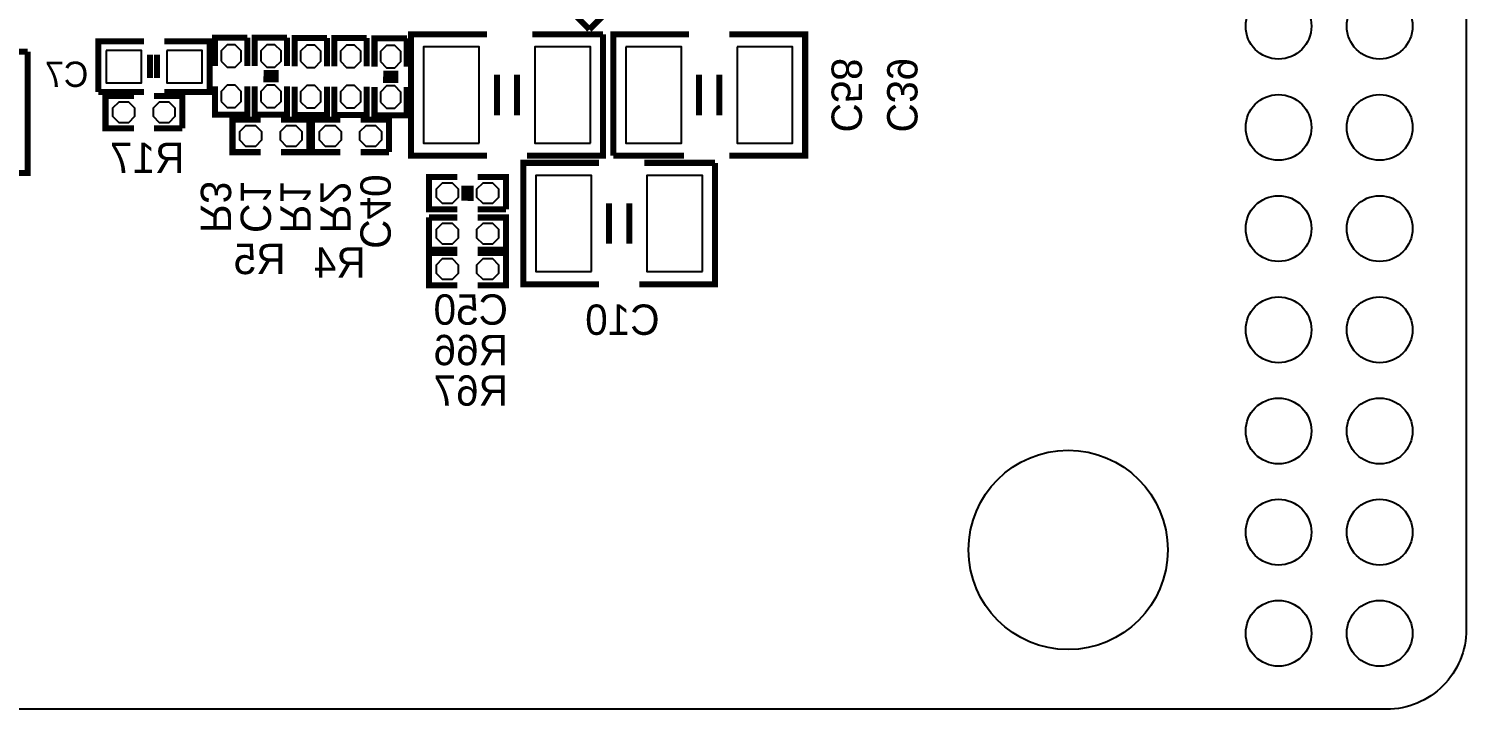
# Model space of a CAD drawing. Extents: x -57 to 527, y -107 to 303.
# Drawn here: x 38.89 to 75, y 0 to 17.08 of the extents above; entities that cross this region are included whole.
import ezdxf

# ---------------------------------------------------------------- set-up
doc = ezdxf.new("R2010")
doc.units = 0
doc.header["$MEASUREMENT"] = 0
for name, color, linetype in [('BOARD_GEOMETRY_OUTLINE', 3, 'CONTINUOUS'), ('PACKAGE_GEOMETRY_SILKSCREEN_B', 4, 'CONTINUOUS'), ('PIN_B', 5, 'CONTINUOUS'), ('REF_DES_SILKSCREEN_B', 6, 'CONTINUOUS')]:
    doc.layers.add(name, color=color, linetype=linetype)

msp = doc.modelspace()

# ---------------------------------------------------------------- linework, layer by layer
at = {"layer": 'BOARD_GEOMETRY_OUTLINE'}
msp.add_lwpolyline([(1.999996, 0, -0.414214), (0, 1.999996), (0, 77.999844, -0.414214), (1.999996, 79.99984), (72.999854, 79.99984, -0.414214), (74.99985, 77.999844), (74.99985, 1.999996, -0.414214), (72.999854, 0)], format="xyb", close=True, dxfattribs=at)
at = {"layer": 'PACKAGE_GEOMETRY_SILKSCREEN_B'}
for points in [[(53.044852, 18.141696, 0.1524, 0.1524, 0), (53.547772, 17.638776, 0.1524, 0.1524, 0), (52.973224, 17.064228, 0.1524, 0.1524, 0)], [(52.973224, 17.064228, 0.1524, 0.1524, 0), (52.470304, 17.567148, 0.1524, 0.1524, 0)], [(50.398172, 16.9418, 0.1524, 0.1524, 0), (48.493172, 16.9418, 0.1524, 0.1524, 0), (48.493172, 13.8938, 0.1524, 0.1524, 0), (50.398172, 13.8938, 0.1524, 0.1524, 0)], [(51.408076, 13.8938, 0.1524, 0.1524, 0), (53.313076, 13.8938, 0.1524, 0.1524, 0), (53.313076, 16.9418, 0.1524, 0.1524, 0)], [(53.313076, 16.9418, 0.1524, 0.1524, 0), (51.538124, 16.9418, 0.1524, 0.1524, 0)], [(55.478172, 16.9418, 0.1524, 0.1524, 0), (53.573172, 16.9418, 0.1524, 0.1524, 0), (53.573172, 13.8938, 0.1524, 0.1524, 0)], [(56.488076, 13.8938, 0.1524, 0.1524, 0), (58.393076, 13.8938, 0.1524, 0.1524, 0), (58.393076, 16.9418, 0.1524, 0.1524, 0), (56.488076, 16.9418, 0.1524, 0.1524, 0)], [(41.783, 16.764, 0.1524, 0.1524, 0), (40.64, 16.764, 0.1524, 0.1524, 0), (40.64, 15.494, 0.1524, 0.1524, 0)], [(42.291, 15.494, 0.1524, 0.1524, 0), (43.434, 15.494, 0.1524, 0.1524, 0), (43.434, 16.764, 0.1524, 0.1524, 0), (42.291, 16.764, 0.1524, 0.1524, 0)], [(43.566588, 16.145256, 0.1524, 0.1524, 0), (43.566588, 16.856456, 0.1524, 0.1524, 0), (44.379388, 16.856456, 0.1524, 0.1524, 0)], [(44.379388, 16.856456, 0.1524, 0.1524, 0), (44.379388, 16.145256, 0.1524, 0.1524, 0)], [(44.566586, 16.145256, 0.1524, 0.1524, 0), (44.566586, 16.856456, 0.1524, 0.1524, 0), (45.379386, 16.856456, 0.1524, 0.1524, 0)], [(45.379386, 16.856456, 0.1524, 0.1524, 0), (45.379386, 16.145256, 0.1524, 0.1524, 0)], [(45.566584, 16.137128, 0.1524, 0.1524, 0), (45.566584, 16.848328, 0.1524, 0.1524, 0), (46.379384, 16.848328, 0.1524, 0.1524, 0)], [(46.379384, 16.848328, 0.1524, 0.1524, 0), (46.379384, 16.137128, 0.1524, 0.1524, 0)], [(46.566582, 16.137128, 0.1524, 0.1524, 0), (46.566582, 16.848328, 0.1524, 0.1524, 0), (47.379382, 16.848328, 0.1524, 0.1524, 0)], [(47.379382, 16.848328, 0.1524, 0.1524, 0), (47.379382, 16.137128, 0.1524, 0.1524, 0)], [(47.5742, 16.129, 0.1524, 0.1524, 0), (47.5742, 16.8402, 0.1524, 0.1524, 0), (48.387, 16.8402, 0.1524, 0.1524, 0)], [(48.387, 16.8402, 0.1524, 0.1524, 0), (48.387, 16.129, 0.1524, 0.1524, 0)], [(36.953952, 13.462, 0.1524, 0.1524, 0), (38.858952, 13.462, 0.1524, 0.1524, 0), (38.858952, 16.51, 0.1524, 0.1524, 0)], [(38.858952, 16.51, 0.1524, 0.1524, 0), (37.084, 16.51, 0.1524, 0.1524, 0)], [(41.9354, 15.8496, 0.1524, 0.1524, 0), (41.9354, 16.4338, 0.1524, 0.1524, 0)], [(42.1132, 15.8496, 0.1524, 0.1524, 0), (42.1132, 16.4338, 0.1524, 0.1524, 0)], [(44.782486, 15.815056, 0.1524, 0.1524, 0), (45.163486, 15.815056, 0.1524, 0.1524, 0)], [(44.787566, 15.967456, 0.1524, 0.1524, 0), (45.168566, 15.967456, 0.1524, 0.1524, 0)], [(47.79518, 15.9512, 0.1524, 0.1524, 0), (48.17618, 15.9512, 0.1524, 0.1524, 0)], [(50.649124, 15.9258, 0.1524, 0.1524, 0), (50.649124, 14.9098, 0.1524, 0.1524, 0)], [(51.157124, 15.9258, 0.1524, 0.1524, 0), (51.157124, 14.9098, 0.1524, 0.1524, 0)], [(55.729124, 14.9098, 0.1524, 0.1524, 0), (55.729124, 15.9258, 0.1524, 0.1524, 0)], [(56.237124, 14.9098, 0.1524, 0.1524, 0), (56.237124, 15.9258, 0.1524, 0.1524, 0)], [(40.64, 15.494, 0.1524, 0.1524, 0), (41.783, 15.494, 0.1524, 0.1524, 0)], [(44.379388, 15.637256, 0.1524, 0.1524, 0), (44.379388, 14.926056, 0.1524, 0.1524, 0), (43.566588, 14.926056, 0.1524, 0.1524, 0), (43.566588, 15.637256, 0.1524, 0.1524, 0)], [(45.379386, 15.637256, 0.1524, 0.1524, 0), (45.379386, 14.926056, 0.1524, 0.1524, 0), (44.566586, 14.926056, 0.1524, 0.1524, 0), (44.566586, 15.637256, 0.1524, 0.1524, 0)], [(46.379384, 15.629128, 0.1524, 0.1524, 0), (46.379384, 14.917928, 0.1524, 0.1524, 0), (45.566584, 14.917928, 0.1524, 0.1524, 0), (45.566584, 15.629128, 0.1524, 0.1524, 0)], [(47.379382, 15.629128, 0.1524, 0.1524, 0), (47.379382, 14.917928, 0.1524, 0.1524, 0), (46.566582, 14.917928, 0.1524, 0.1524, 0), (46.566582, 15.629128, 0.1524, 0.1524, 0)], [(48.387, 15.621, 0.1524, 0.1524, 0), (48.387, 14.9098, 0.1524, 0.1524, 0), (47.5742, 14.9098, 0.1524, 0.1524, 0), (47.5742, 15.621, 0.1524, 0.1524, 0)], [(47.7901, 15.7988, 0.1524, 0.1524, 0), (48.1711, 15.7988, 0.1524, 0.1524, 0)], [(41.529, 14.5796, 0.1524, 0.1524, 0), (40.8178, 14.5796, 0.1524, 0.1524, 0), (40.8178, 15.3924, 0.1524, 0.1524, 0), (41.529, 15.3924, 0.1524, 0.1524, 0)], [(42.037, 15.3924, 0.1524, 0.1524, 0), (42.7482, 15.3924, 0.1524, 0.1524, 0), (42.7482, 14.5796, 0.1524, 0.1524, 0)], [(44.718732, 13.984732, 0.1524, 0.1524, 0), (44.007532, 13.984732, 0.1524, 0.1524, 0), (44.007532, 14.797532, 0.1524, 0.1524, 0), (44.718732, 14.797532, 0.1524, 0.1524, 0)], [(45.226732, 14.797532, 0.1524, 0.1524, 0), (45.937932, 14.797532, 0.1524, 0.1524, 0), (45.937932, 13.984732, 0.1524, 0.1524, 0)], [(46.718728, 13.984732, 0.1524, 0.1524, 0), (46.007528, 13.984732, 0.1524, 0.1524, 0), (46.007528, 14.797532, 0.1524, 0.1524, 0), (46.718728, 14.797532, 0.1524, 0.1524, 0)], [(47.226728, 14.797532, 0.1524, 0.1524, 0), (47.937928, 14.797532, 0.1524, 0.1524, 0), (47.937928, 13.984732, 0.1524, 0.1524, 0)], [(42.7482, 14.5796, 0.1524, 0.1524, 0), (42.037, 14.5796, 0.1524, 0.1524, 0)], [(45.937932, 13.984732, 0.1524, 0.1524, 0), (45.226732, 13.984732, 0.1524, 0.1524, 0)], [(47.937928, 13.984732, 0.1524, 0.1524, 0), (47.226728, 13.984732, 0.1524, 0.1524, 0)], [(53.216048, 13.716, 0.1524, 0.1524, 0), (51.311048, 13.716, 0.1524, 0.1524, 0), (51.311048, 10.668, 0.1524, 0.1524, 0), (53.216048, 10.668, 0.1524, 0.1524, 0)], [(53.573172, 13.8938, 0.1524, 0.1524, 0), (55.348124, 13.8938, 0.1524, 0.1524, 0)], [(54.225952, 10.668, 0.1524, 0.1524, 0), (56.130952, 10.668, 0.1524, 0.1524, 0), (56.130952, 13.716, 0.1524, 0.1524, 0)], [(56.130952, 13.716, 0.1524, 0.1524, 0), (54.356, 13.716, 0.1524, 0.1524, 0)], [(49.657, 12.5476, 0.1524, 0.1524, 0), (48.9458, 12.5476, 0.1524, 0.1524, 0), (48.9458, 13.3604, 0.1524, 0.1524, 0), (49.657, 13.3604, 0.1524, 0.1524, 0)], [(50.165, 13.3604, 0.1524, 0.1524, 0), (50.8762, 13.3604, 0.1524, 0.1524, 0), (50.8762, 12.5476, 0.1524, 0.1524, 0)], [(49.8348, 13.1445, 0.1524, 0.1524, 0), (49.8348, 12.7635, 0.1524, 0.1524, 0)], [(49.9872, 13.13942, 0.1524, 0.1524, 0), (49.9872, 12.75842, 0.1524, 0.1524, 0)], [(53.467, 12.7, 0.1524, 0.1524, 0), (53.467, 11.684, 0.1524, 0.1524, 0)], [(53.975, 12.7, 0.1524, 0.1524, 0), (53.975, 11.684, 0.1524, 0.1524, 0)], [(49.657, 11.5316, 0.1524, 0.1524, 0), (48.9458, 11.5316, 0.1524, 0.1524, 0), (48.9458, 12.3444, 0.1524, 0.1524, 0)], [(48.9458, 12.3444, 0.1524, 0.1524, 0), (49.657, 12.3444, 0.1524, 0.1524, 0)], [(50.8762, 12.5476, 0.1524, 0.1524, 0), (50.165, 12.5476, 0.1524, 0.1524, 0)], [(50.165, 12.3444, 0.1524, 0.1524, 0), (50.8762, 12.3444, 0.1524, 0.1524, 0), (50.8762, 11.5316, 0.1524, 0.1524, 0), (50.165, 11.5316, 0.1524, 0.1524, 0)], [(49.657, 10.6426, 0.1524, 0.1524, 0), (48.9458, 10.6426, 0.1524, 0.1524, 0), (48.9458, 11.4554, 0.1524, 0.1524, 0)], [(48.9458, 11.4554, 0.1524, 0.1524, 0), (49.657, 11.4554, 0.1524, 0.1524, 0)], [(50.165, 11.4554, 0.1524, 0.1524, 0), (50.8762, 11.4554, 0.1524, 0.1524, 0), (50.8762, 10.6426, 0.1524, 0.1524, 0), (50.165, 10.6426, 0.1524, 0.1524, 0)]]:
    msp.add_lwpolyline(points, format="xyseb", dxfattribs=at)
at = {"layer": 'PIN_B'}
for points in [[(43.718988, 16.272256), (43.871388, 16.119856), (44.074588, 16.119856), (44.226988, 16.272256), (44.226988, 16.526256), (44.074588, 16.678656), (43.871388, 16.678656), (43.718988, 16.526256)], [(44.718986, 16.272256), (44.871386, 16.119856), (45.074586, 16.119856), (45.226986, 16.272256), (45.226986, 16.526256), (45.074586, 16.678656), (44.871386, 16.678656), (44.718986, 16.526256)], [(45.718984, 16.264128), (45.871384, 16.111728), (46.074584, 16.111728), (46.226984, 16.264128), (46.226984, 16.518128), (46.074584, 16.670528), (45.871384, 16.670528), (45.718984, 16.518128)], [(46.718982, 16.264128), (46.871382, 16.111728), (47.074582, 16.111728), (47.226982, 16.264128), (47.226982, 16.518128), (47.074582, 16.670528), (46.871382, 16.670528), (46.718982, 16.518128)], [(47.7266, 16.256), (47.879, 16.1036), (48.0822, 16.1036), (48.2346, 16.256), (48.2346, 16.51), (48.0822, 16.6624), (47.879, 16.6624), (47.7266, 16.51)], [(50.204624, 14.2113), (50.204624, 16.6243), (48.807624, 16.6243), (48.807624, 14.2113)], [(52.998624, 14.2113), (52.998624, 16.6243), (51.601624, 16.6243), (51.601624, 14.2113)], [(53.887624, 16.6243), (53.887624, 14.2113), (55.284624, 14.2113), (55.284624, 16.6243)], [(56.681624, 16.6243), (56.681624, 14.2113), (58.078624, 14.2113), (58.078624, 16.6243)], [(40.8305, 16.5354), (40.8305, 15.7226), (41.7195, 15.7226), (41.7195, 16.5354)], [(42.3545, 16.5354), (42.3545, 15.7226), (43.2435, 15.7226), (43.2435, 16.5354)], [(43.718988, 15.256256), (43.871388, 15.103856), (44.074588, 15.103856), (44.226988, 15.256256), (44.226988, 15.510256), (44.074588, 15.662656), (43.871388, 15.662656), (43.718988, 15.510256)], [(44.718986, 15.256256), (44.871386, 15.103856), (45.074586, 15.103856), (45.226986, 15.256256), (45.226986, 15.510256), (45.074586, 15.662656), (44.871386, 15.662656), (44.718986, 15.510256)], [(45.718984, 15.248128), (45.871384, 15.095728), (46.074584, 15.095728), (46.226984, 15.248128), (46.226984, 15.502128), (46.074584, 15.654528), (45.871384, 15.654528), (45.718984, 15.502128)], [(46.718982, 15.248128), (46.871382, 15.095728), (47.074582, 15.095728), (47.226982, 15.248128), (47.226982, 15.502128), (47.074582, 15.654528), (46.871382, 15.654528), (46.718982, 15.502128)], [(47.7266, 15.24), (47.879, 15.0876), (48.0822, 15.0876), (48.2346, 15.24), (48.2346, 15.494), (48.0822, 15.6464), (47.879, 15.6464), (47.7266, 15.494)], [(41.148, 15.24), (40.9956, 15.0876), (40.9956, 14.8844), (41.148, 14.732), (41.402, 14.732), (41.5544, 14.8844), (41.5544, 15.0876), (41.402, 15.24)], [(42.164, 15.24), (42.0116, 15.0876), (42.0116, 14.8844), (42.164, 14.732), (42.418, 14.732), (42.5704, 14.8844), (42.5704, 15.0876), (42.418, 15.24)], [(44.337732, 14.645132), (44.185332, 14.492732), (44.185332, 14.289532), (44.337732, 14.137132), (44.591732, 14.137132), (44.744132, 14.289532), (44.744132, 14.492732), (44.591732, 14.645132)], [(45.353732, 14.645132), (45.201332, 14.492732), (45.201332, 14.289532), (45.353732, 14.137132), (45.607732, 14.137132), (45.760132, 14.289532), (45.760132, 14.492732), (45.607732, 14.645132)], [(46.337728, 14.645132), (46.185328, 14.492732), (46.185328, 14.289532), (46.337728, 14.137132), (46.591728, 14.137132), (46.744128, 14.289532), (46.744128, 14.492732), (46.591728, 14.645132)], [(47.353728, 14.645132), (47.201328, 14.492732), (47.201328, 14.289532), (47.353728, 14.137132), (47.607728, 14.137132), (47.760128, 14.289532), (47.760128, 14.492732), (47.607728, 14.645132)], [(53.0225, 10.9855), (53.0225, 13.3985), (51.6255, 13.3985), (51.6255, 10.9855)], [(55.8165, 10.9855), (55.8165, 13.3985), (54.4195, 13.3985), (54.4195, 10.9855)], [(49.276, 13.208), (49.1236, 13.0556), (49.1236, 12.8524), (49.276, 12.7), (49.53, 12.7), (49.6824, 12.8524), (49.6824, 13.0556), (49.53, 13.208)], [(50.292, 13.208), (50.1396, 13.0556), (50.1396, 12.8524), (50.292, 12.7), (50.546, 12.7), (50.6984, 12.8524), (50.6984, 13.0556), (50.546, 13.208)], [(49.53, 11.684), (49.6824, 11.8364), (49.6824, 12.0396), (49.53, 12.192), (49.276, 12.192), (49.1236, 12.0396), (49.1236, 11.8364), (49.276, 11.684)], [(50.546, 11.684), (50.6984, 11.8364), (50.6984, 12.0396), (50.546, 12.192), (50.292, 12.192), (50.1396, 12.0396), (50.1396, 11.8364), (50.292, 11.684)], [(49.53, 10.795), (49.6824, 10.9474), (49.6824, 11.1506), (49.53, 11.303), (49.276, 11.303), (49.1236, 11.1506), (49.1236, 10.9474), (49.276, 10.795)], [(50.546, 10.795), (50.6984, 10.9474), (50.6984, 11.1506), (50.546, 11.303), (50.292, 11.303), (50.1396, 11.1506), (50.1396, 10.9474), (50.292, 10.795)]]:
    msp.add_lwpolyline(points, close=True, dxfattribs=at)
for centre, radius in [((70.284848, 17.145), 0.8255), ((72.824848, 17.145), 0.8255), ((70.284848, 14.605), 0.8255), ((72.824848, 14.605), 0.8255), ((70.284848, 12.065), 0.8255), ((72.824848, 12.065), 0.8255), ((70.284848, 9.525), 0.8255), ((72.824848, 9.525), 0.8255), ((70.284848, 6.985), 0.8255), ((72.824848, 6.985), 0.8255), ((64.99987, 3.999992), 2.5019), ((70.284848, 4.445), 0.8255), ((72.824848, 4.445), 0.8255), ((70.284848, 1.905), 0.8255), ((72.824848, 1.905), 0.8255)]:
    msp.add_circle(centre, radius, dxfattribs=at)

# ---------------------------------------------------------------- texts
at = {"layer": 'REF_DES_SILKSCREEN_B', "text_generation_flag": 2}
for s, height, width, p in [('C7', 0.635, 1.0004, (40.386, 15.621)), ('R17', 0.762, 1.000333, (42.799, 13.462)), ('R5', 0.762, 1.000333, (45.339, 10.922)), ('R4', 0.762, 1.000333, (47.353728, 10.835132)), ('C50', 0.762, 1.000333, (50.927254, 9.652)), ('C10', 0.762, 1.000333, (54.737, 9.398)), ('R66', 0.762, 1.000333, (50.927254, 8.636)), ('R67', 0.762, 1.000333, (50.927, 7.62))]:
    msp.add_text(s, height=height, dxfattribs=dict(at, width=width)).set_placement(p)
at = {"layer": 'REF_DES_SILKSCREEN_B', "text_generation_flag": 2, "width": 1.000333}
for s, p in [('C58', (59.055, 14.478)), ('C39', (60.452, 14.478)), ('C40', (47.2186, 11.556746)), ('R3', (43.210988, 11.954256)), ('C1', (44.210986, 11.954256)), ('R1', (45.210984, 11.946128)), ('R2', (46.210982, 11.946128))]:
    msp.add_text(s, height=0.762, rotation=270, dxfattribs=at).set_placement(p)

doc.saveas('drawing.dxf')
